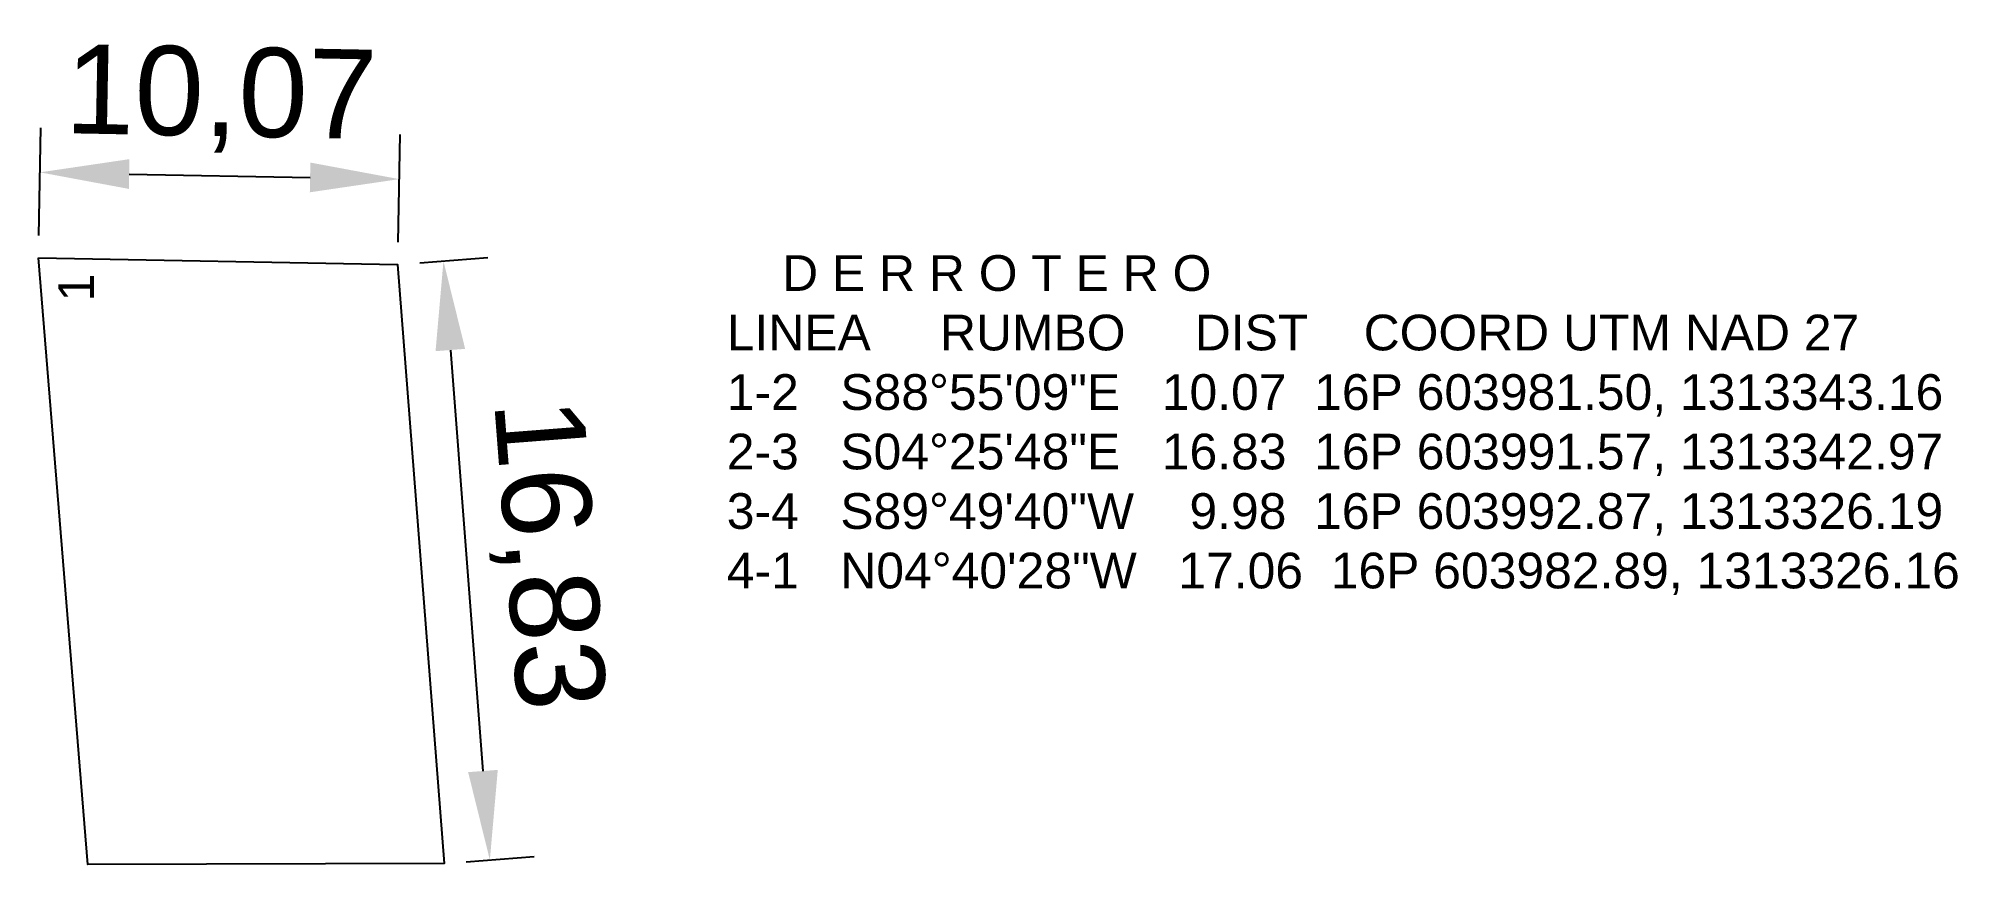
# Model space of a CAD drawing. Header units: millimetres. Extents: x 603981.5 to 604035.3, y 1313326.2 to 1313349.3.
import ezdxf
from ezdxf.enums import TextEntityAlignment as Align

# ---------------------------------------------------------------- set-up
doc = ezdxf.new("R2010")
doc.units = ezdxf.units.MM
doc.styles.get("Standard").update_dxf_attribs({"font": 'arial.ttf'})
doc.dimstyles.new('ISO-25', dxfattribs={"dimtxt": 2.5, "dimasz": 2.5, "dimexe": 1.25, "dimexo": 0.625, "dimtad": 1, "dimtxsty": 'Standard', "dimcen": 2.5, "dimadec": 0, "dimazin": 0, "dimtfac": 1, "dimtmove": 0, "dimatfit": 3, "dimfxl": 1, "dimarcsym": 0})

# ---------------------------------------------------------------- blocks, each defined once
blk = doc.blocks.new('*D2')
at = {"color": 0, "lineweight": -2, "transparency": 16777216}
for p, q in [((603981.512, 1313343.785), (603981.569, 1313346.805)), ((603991.582, 1313343.595), (603991.639, 1313346.615)), ((603984.045, 1313345.508), (603989.116, 1313345.412))]:
    blk.add_line(p, q, dxfattribs=at)
at = {"color": 0, "transparency": 16777216}
for points in [[(603984.053, 1313345.925), (603984.037, 1313345.091), (603981.545, 1313345.555)], [(603989.123, 1313345.829), (603989.108, 1313344.996), (603991.615, 1313345.365)]]:
    blk.add_solid(points, dxfattribs=at)
at = {"layer": 'Defpoints', "color": 0, "transparency": 16777216}
for p in [(603991.615, 1313345.365), (603981.5, 1313343.16), (603991.57, 1313342.97)]:
    blk.add_point(p, dxfattribs=at)
at = {"color": 0, "transparency": 16777216, "insert": (603986.62, 1313347.587), "char_height": 2.5, "attachment_point": 5, "rotation": 358.9191}
blk.add_mtext('10,07', dxfattribs=at)
blk = doc.blocks.new('*D3')
at = {"color": 0, "lineweight": -2, "transparency": 16777216}
for p, q in [((603992.193, 1313343.018), (603994.1, 1313343.166)), ((603993.047, 1313340.577), (603993.961, 1313328.782)), ((603993.493, 1313326.238), (603995.4, 1313326.386))]:
    blk.add_line(p, q, dxfattribs=at)
at = {"color": 0, "transparency": 16777216}
for points in [[(603993.462, 1313340.609), (603992.632, 1313340.545), (603992.854, 1313343.069)], [(603994.376, 1313328.814), (603993.545, 1313328.75), (603994.154, 1313326.289)]]:
    blk.add_solid(points, dxfattribs=at)
at = {"layer": 'Defpoints', "color": 0, "transparency": 16777216}
for p in [(603991.57, 1313342.97), (603994.154, 1313326.289), (603992.87, 1313326.19)]:
    blk.add_point(p, dxfattribs=at)
at = {"color": 0, "transparency": 16777216, "insert": (603995.625, 1313334.844), "char_height": 2.5, "attachment_point": 5, "rotation": 274.43}
blk.add_mtext('16,83', dxfattribs=at)

msp = doc.modelspace()

# ---------------------------------------------------------------- linework, layer by layer
msp.add_lwpolyline([(603981.5, 1313343.16), (603991.57, 1313342.97), (603992.87, 1313326.19), (603982.89, 1313326.16)], close=True)

# ---------------------------------------------------------------- texts
msp.add_text('1', height=1, rotation=90).set_placement((603982.056, 1313342.329), align=Align.TOP_CENTER)
at = {"insert": (604000.018, 1313343.234), "char_height": 1, "width": 37.04079, "attachment_point": 1}
msp.add_mtext('      D E R R O T E R O\\P  LINEA     RUMBO     DIST    COORD UTM NAD 27\\P  1-2   S88°55\'09"E   10.07  16P 603981.50, 1313343.16\\P  2-3   S04°25\'48"E   16.83  16P 603991.57, 1313342.97\\P  3-4   S89°49\'40"W    9.98  16P 603992.87, 1313326.19\\P  4-1   N04°40\'28"W   17.06  16P 603982.89, 1313326.16\\P', dxfattribs=at)

# ---------------------------------------------------------------- dimensions: what is measured, and where the dimension line sits
for p1, p2, distance, picture, middle in [((603981.5, 1313343.16), (603991.57, 1313342.97), 2.396, '*D2', (603986.62, 1313347.587)), ((603991.57, 1313342.97), (603992.87, 1313326.19), 1.288, '*D3', (603995.625, 1313334.844))]:
    dim = msp.add_aligned_dim(p1=p1, p2=p2, distance=distance, dimstyle='ISO-25')
    dim.commit()
    dim.dimension.update_dxf_attribs({"geometry": picture, "text_midpoint": middle})

doc.saveas('drawing.dxf')
